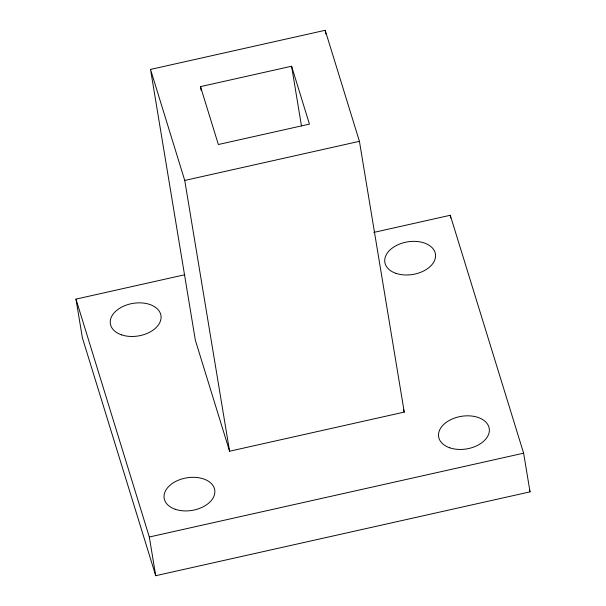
<?xml version="1.0" encoding="UTF-8"?>
<svg xmlns="http://www.w3.org/2000/svg" width="606" height="606" viewBox="0 0 606 606"><rect width="100%" height="100%" fill="white"/><g stroke="black" fill="none" stroke-linecap="round" stroke-linejoin="round"><path stroke-width="0.91" d="M150.523 69.425L325.195 30.3L359.426 141.319L404.247 412.095L229.576 451.22L195.344 340.201L150.523 69.425L184.747 180.444L229.576 451.22M200.51 86.628L291.592 66.228L309.439 124.116L218.357 144.516L200.51 86.628L201.124 90.362M184.747 180.444L359.426 141.319M373.758 232.416L450.281 215.274L523.622 453.174L530.03 491.86L155.719 575.7L82.378 337.8L75.97 299.122L184.762 274.753M75.97 299.122L149.318 537.014L523.622 453.174M529.47 490.049L530.03 491.86M403.414 409.383L404.247 412.095M450.281 215.274L450.735 218.039M325.195 30.3L325.816 34.034M291.592 66.228L301.485 125.987M149.318 537.014L155.719 575.7M121.473 334.83A25.626 16.506 -9.4 0 0 161.029 318.37A25.626 16.506 -9.4 0 0 124.48 305.788A25.626 16.506 -9.4 0 0 121.473 334.83M175.255 509.282A25.626 16.506 -9.4 0 0 214.812 492.822A25.626 16.506 -9.4 0 0 178.262 480.247A25.626 16.506 -9.4 0 0 175.255 509.282M449.75 447.804A25.626 16.506 -9.4 0 0 489.307 431.343A25.626 16.506 -9.4 0 0 452.758 418.761A25.626 16.506 -9.4 0 0 449.75 447.804M395.96 273.344A25.626 16.506 -9.4 0 0 435.517 256.883A25.626 16.506 -9.4 0 0 398.968 244.301A25.626 16.506 -9.4 0 0 395.96 273.344"/></g></svg>
